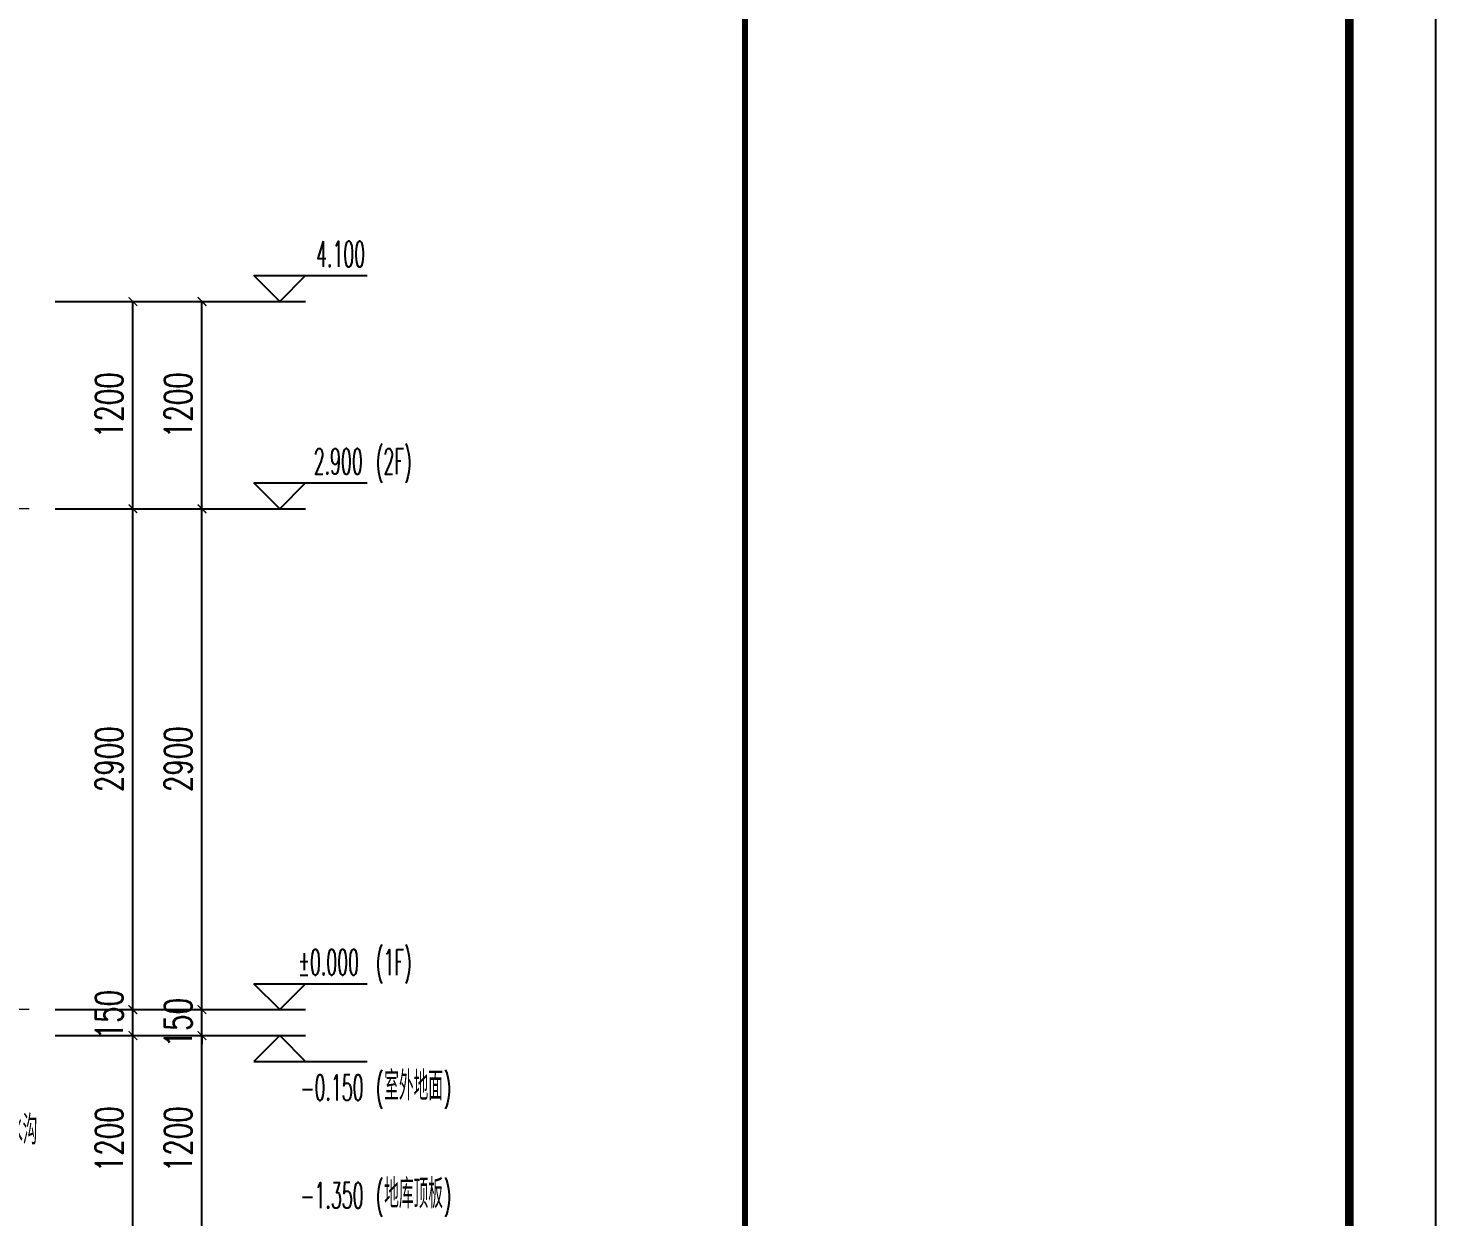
# Model space of a CAD drawing. Extents: x -812054 to 22247, y -644080 to 1003627.
# Drawn here: x -125775 to -117626, y -149202 to -142320 of the extents above; entities that cross this region are included whole.
import ezdxf

# ---------------------------------------------------------------- set-up
doc = ezdxf.new("R2010")
doc.units = 0
doc.header["$LTSCALE"] = 1000
doc.linetypes.add('DOTE', pattern=[2.42, 2, -0.2, 0.02, -0.2])
doc.layers.get('0').update_dxf_attribs({"linetype": 'CONTINUOUS'})
doc.layers.get('DEFPOINTS').update_dxf_attribs({"linetype": 'CONTINUOUS'})
for name, color, linetype in [('-TK', 7, 'CONTINUOUS'), ('DIM_ELEV', 3, 'CONTINUOUS'), ('PUB_DIM', 3, 'CONTINUOUS'), ('PUB_TEXT', 2, 'CONTINUOUS')]:
    doc.layers.add(name, color=color, linetype=linetype)
doc.layers.add('DOTE', color=19, linetype='DOTE', lineweight=9)
doc.layers.add('图框', color=9, linetype='CONTINUOUS', lineweight=18)
doc.styles.add('_TCH_DIM', font='SIMPLEX.shx', dxfattribs={"width": 0.7, "bigfont": 'GBCBIG.shx'})
doc.styles.add('_TCH_DIM_T3', font='SIMPLEX', dxfattribs={"width": 0.705882, "bigfont": 'GBCBIG'})
doc.dimstyles.new('_TCH_ARCH&&50', dxfattribs={"dimtxt": 157.5, "dimasz": 50, "dimexe": 125, "dimexo": 150, "dimgap": 58.75, "dimtad": 1, "dimdec": 0, "dimzin": 0, "dimdsep": 46, "dimtxsty": '_TCH_DIM_T3', "dimblk": 'ARCHTICK', "dimcen": 0.09, "dimclrt": 7, "dimazin": 0, "dimtfac": 1, "dimtdec": 0, "dimtix": 1, "dimtmove": 2, "dimatfit": 3, "dimldrblk": 'ARCHTICK', "dimfxl": 1, "dimtolj": 1, "dimtzin": 0, "dimarcsym": 0})

# ---------------------------------------------------------------- blocks, each defined once
blk = doc.blocks.new('_ArchTick')
at = {"color": 0, "linetype": 'ByBlock', "const_width": 0.15}
blk.add_lwpolyline([(-0.5, -0.5), (0.5, 0.5)], dxfattribs=at)
blk = doc.blocks.new('*D1086')
at = {"layer": 'DEFPOINTS', "color": 0, "transparency": 16777216}
for p in [(-125768.9, -148153.2), (-125168.9, -148153.2), (-125768.9, -149352.7)]:
    blk.add_point(p, dxfattribs=at)
at = {"layer": 'PUB_DIM', "color": 0, "lineweight": -2, "transparency": 16777216}
for p, q in [((-125618.9, -148153.2), (-125043.9, -148153.2)), ((-125168.9, -149352.7), (-125168.9, -148153.2)), ((-125618.9, -149352.7), (-125043.9, -149352.7))]:
    blk.add_line(p, q, dxfattribs=at)
at = {"layer": 'PUB_DIM', "color": 0, "lineweight": -2, "transparency": 16777216, "xscale": 50, "yscale": 50, "zscale": 50}
for p, rotation in [((-125168.9, -148153.2), 90), ((-125168.9, -149352.7), 270)]:
    blk.add_blockref('_ArchTick', p, dxfattribs=dict(at, rotation=rotation))
at = {"layer": 'PUB_DIM', "color": 7, "transparency": 16777216, "insert": (-125306.4, -148753), "char_height": 157.5, "attachment_point": 5, "rotation": 90, "style": '_TCH_DIM_T3'}
blk.add_mtext('\\A1;1200', dxfattribs=at)
blk = doc.blocks.new('*D1087')
at = {"layer": 'DEFPOINTS', "color": 0, "transparency": 16777216}
for p in [(-125768.9, -148002.7), (-125168.9, -148002.7), (-125768.9, -148153.2)]:
    blk.add_point(p, dxfattribs=at)
at = {"layer": 'PUB_DIM', "color": 0, "lineweight": -2, "transparency": 16777216}
for p, q in [((-125618.9, -148002.7), (-125043.9, -148002.7)), ((-125168.9, -148153.2), (-125168.9, -148002.7)), ((-125618.9, -148153.2), (-125043.9, -148153.2))]:
    blk.add_line(p, q, dxfattribs=at)
at = {"layer": 'PUB_DIM', "color": 0, "lineweight": -2, "transparency": 16777216, "xscale": 50, "yscale": 50, "zscale": 50}
for p, rotation in [((-125168.9, -148002.7), 90), ((-125168.9, -148153.2), 270)]:
    blk.add_blockref('_ArchTick', p, dxfattribs=dict(at, rotation=rotation))
at = {"layer": 'PUB_DIM', "color": 7, "transparency": 16777216, "insert": (-125306.4, -148031.5), "char_height": 157.5, "attachment_point": 5, "rotation": 90, "style": '_TCH_DIM_T3'}
blk.add_mtext('\\A1;150', dxfattribs=at)
blk = doc.blocks.new('*D1088')
at = {"layer": 'DEFPOINTS', "color": 0, "transparency": 16777216}
for p in [(-125768.9, -145102.7), (-125168.9, -145102.7), (-125768.9, -148002.7)]:
    blk.add_point(p, dxfattribs=at)
at = {"layer": 'PUB_DIM', "color": 0, "lineweight": -2, "transparency": 16777216}
for p, q in [((-125618.9, -145102.7), (-125043.9, -145102.7)), ((-125168.9, -148002.7), (-125168.9, -145102.7)), ((-125618.9, -148002.7), (-125043.9, -148002.7))]:
    blk.add_line(p, q, dxfattribs=at)
at = {"layer": 'PUB_DIM', "color": 0, "lineweight": -2, "transparency": 16777216, "xscale": 50, "yscale": 50, "zscale": 50}
for p, rotation in [((-125168.9, -145102.7), 90), ((-125168.9, -148002.7), 270)]:
    blk.add_blockref('_ArchTick', p, dxfattribs=dict(at, rotation=rotation))
at = {"layer": 'PUB_DIM', "color": 7, "transparency": 16777216, "insert": (-125306.4, -146552.7), "char_height": 157.5, "attachment_point": 5, "rotation": 90, "style": '_TCH_DIM_T3'}
blk.add_mtext('\\A1;2900', dxfattribs=at)
blk = doc.blocks.new('*D1089')
at = {"layer": 'DEFPOINTS', "color": 0, "transparency": 16777216}
for p in [(-125768.9, -143902.7), (-125168.9, -143902.7), (-125768.9, -145102.7)]:
    blk.add_point(p, dxfattribs=at)
at = {"layer": 'PUB_DIM', "color": 0, "lineweight": -2, "transparency": 16777216}
for p, q in [((-125618.9, -143902.7), (-125043.9, -143902.7)), ((-125168.9, -145102.7), (-125168.9, -143902.7)), ((-125618.9, -145102.7), (-125043.9, -145102.7))]:
    blk.add_line(p, q, dxfattribs=at)
at = {"layer": 'PUB_DIM', "color": 0, "lineweight": -2, "transparency": 16777216, "xscale": 50, "yscale": 50, "zscale": 50}
for p, rotation in [((-125168.9, -143902.7), 90), ((-125168.9, -145102.7), 270)]:
    blk.add_blockref('_ArchTick', p, dxfattribs=dict(at, rotation=rotation))
at = {"layer": 'PUB_DIM', "color": 7, "transparency": 16777216, "insert": (-125306.4, -144502.7), "char_height": 157.5, "attachment_point": 5, "rotation": 90, "style": '_TCH_DIM_T3'}
blk.add_mtext('\\A1;1200', dxfattribs=at)
blk = doc.blocks.new('*D1091')
at = {"layer": 'DEFPOINTS', "color": 0, "transparency": 16777216}
for p in [(-125768.9, -148153.2), (-124768.9, -148153.2), (-125768.9, -149352.7)]:
    blk.add_point(p, dxfattribs=at)
at = {"layer": 'PUB_DIM', "color": 0, "lineweight": -2, "transparency": 16777216}
for p, q in [((-125618.9, -148153.2), (-124643.9, -148153.2)), ((-124768.9, -149352.7), (-124768.9, -148153.2)), ((-125618.9, -149352.7), (-124643.9, -149352.7))]:
    blk.add_line(p, q, dxfattribs=at)
at = {"layer": 'PUB_DIM', "color": 0, "lineweight": -2, "transparency": 16777216, "xscale": 50, "yscale": 50, "zscale": 50}
for p, rotation in [((-124768.9, -148153.2), 90), ((-124768.9, -149352.7), 270)]:
    blk.add_blockref('_ArchTick', p, dxfattribs=dict(at, rotation=rotation))
at = {"layer": 'PUB_DIM', "color": 7, "transparency": 16777216, "insert": (-124906.4, -148753), "char_height": 157.5, "attachment_point": 5, "rotation": 90, "style": '_TCH_DIM_T3'}
blk.add_mtext('\\A1;1200', dxfattribs=at)
blk = doc.blocks.new('*D1092')
at = {"layer": 'DEFPOINTS', "color": 0, "transparency": 16777216}
for p in [(-125768.9, -148002.7), (-124768.9, -148002.7), (-125768.9, -148153.2)]:
    blk.add_point(p, dxfattribs=at)
at = {"layer": 'PUB_DIM', "color": 0, "lineweight": -2, "transparency": 16777216}
for p, q in [((-124768.9, -148002.7), (-124768.9, -147952.7)), ((-125618.9, -148002.7), (-124643.9, -148002.7)), ((-124768.9, -148153.2), (-124768.9, -148002.7)), ((-125618.9, -148153.2), (-124643.9, -148153.2)), ((-124768.9, -148153.2), (-124768.9, -148203.2))]:
    blk.add_line(p, q, dxfattribs=at)
at = {"layer": 'PUB_DIM', "color": 0, "lineweight": -2, "transparency": 16777216, "xscale": 50, "yscale": 50, "zscale": 50}
for p, rotation in [((-124768.9, -148002.7), 270), ((-124768.9, -148153.2), 90)]:
    blk.add_blockref('_ArchTick', p, dxfattribs=dict(at, rotation=rotation))
at = {"layer": 'PUB_DIM', "color": 7, "transparency": 16777216, "insert": (-124906.4, -148078), "char_height": 157.5, "attachment_point": 5, "rotation": 90, "style": '_TCH_DIM_T3'}
blk.add_mtext('\\A1;150', dxfattribs=at)
blk = doc.blocks.new('*D1093')
at = {"layer": 'DEFPOINTS', "color": 0, "transparency": 16777216}
for p in [(-125768.9, -145102.7), (-124768.9, -145102.7), (-125768.9, -148002.7)]:
    blk.add_point(p, dxfattribs=at)
at = {"layer": 'PUB_DIM', "color": 0, "lineweight": -2, "transparency": 16777216}
for p, q in [((-125618.9, -145102.7), (-124643.9, -145102.7)), ((-124768.9, -148002.7), (-124768.9, -145102.7)), ((-125618.9, -148002.7), (-124643.9, -148002.7))]:
    blk.add_line(p, q, dxfattribs=at)
at = {"layer": 'PUB_DIM', "color": 0, "lineweight": -2, "transparency": 16777216, "xscale": 50, "yscale": 50, "zscale": 50}
for p, rotation in [((-124768.9, -145102.7), 90), ((-124768.9, -148002.7), 270)]:
    blk.add_blockref('_ArchTick', p, dxfattribs=dict(at, rotation=rotation))
at = {"layer": 'PUB_DIM', "color": 7, "transparency": 16777216, "insert": (-124906.4, -146552.7), "char_height": 157.5, "attachment_point": 5, "rotation": 90, "style": '_TCH_DIM_T3'}
blk.add_mtext('\\A1;2900', dxfattribs=at)
blk = doc.blocks.new('*D1094')
at = {"layer": 'DEFPOINTS', "color": 0, "transparency": 16777216}
for p in [(-125768.9, -143902.7), (-124768.9, -143902.7), (-125768.9, -145102.7)]:
    blk.add_point(p, dxfattribs=at)
at = {"layer": 'PUB_DIM', "color": 0, "lineweight": -2, "transparency": 16777216}
for p, q in [((-125618.9, -143902.7), (-124643.9, -143902.7)), ((-124768.9, -145102.7), (-124768.9, -143902.7)), ((-125618.9, -145102.7), (-124643.9, -145102.7))]:
    blk.add_line(p, q, dxfattribs=at)
at = {"layer": 'PUB_DIM', "color": 0, "lineweight": -2, "transparency": 16777216, "xscale": 50, "yscale": 50, "zscale": 50}
for p, rotation in [((-124768.9, -143902.7), 90), ((-124768.9, -145102.7), 270)]:
    blk.add_blockref('_ArchTick', p, dxfattribs=dict(at, rotation=rotation))
at = {"layer": 'PUB_DIM', "color": 7, "transparency": 16777216, "insert": (-124906.4, -144502.7), "char_height": 157.5, "attachment_point": 5, "rotation": 90, "style": '_TCH_DIM_T3'}
blk.add_mtext('\\A1;1200', dxfattribs=at)
blk = doc.blocks.new('A1')
blk.add_lwpolyline([(0, 59400), (0, 0), (84100, 0), (84100, 59400)], close=True)
at = {"const_width": 100}
blk.add_lwpolyline([(2500, 58400), (2500, 1000), (83100, 1000), (83100, 58400)], close=True, dxfattribs=at)
at = {"layer": '图框', "const_width": 70}
blk.add_lwpolyline([(76100, 1000), (76100, 58400)], dxfattribs=at)

msp = doc.modelspace()

# ---------------------------------------------------------------- linework, layer by layer
at = {"layer": 'DIM_ELEV'}
for p, q in [((-124318.93, -143902.69), (-124468.93, -143752.69)), ((-124468.93, -143752.69), (-123812.93, -143752.69)), ((-124318.93, -143902.69), (-124168.93, -143752.69)), ((-125168.93, -143902.69), (-124168.93, -143902.69)), ((-124318.93, -145102.73), (-124468.93, -144952.73)), ((-124468.93, -144952.73), (-123812.93, -144952.73)), ((-124318.93, -145102.73), (-124168.93, -144952.73)), ((-125168.93, -145102.73), (-124168.93, -145102.73)), ((-124318.93, -148002.73), (-124468.93, -147852.73)), ((-124468.93, -147852.73), (-123812.93, -147852.73)), ((-124318.93, -148002.73), (-124168.93, -147852.73)), ((-125168.93, -148002.73), (-124168.93, -148002.73)), ((-125168.93, -148153.2), (-124168.93, -148153.2)), ((-124318.93, -148153.2), (-124468.93, -148303.2)), ((-124318.93, -148153.2), (-124168.93, -148303.2)), ((-124468.93, -148303.2), (-123812.93, -148303.2))]:
    msp.add_line(p, q, dxfattribs=at)
at = {"layer": 'DOTE', "linetype": 'DOTE'}
for p, q in [((-125768.93, -145102.73), (-141495.72, -145102.73)), ((-125768.93, -148002.73), (-141495.72, -148002.73))]:
    msp.add_line(p, q, dxfattribs=at)

# ---------------------------------------------------------------- block references
at = {"layer": '-TK', "xscale": 0.5, "yscale": 0.5, "zscale": 0.5}
msp.add_blockref('A1', (-159676.1, -156470.18), dxfattribs=at)

# ---------------------------------------------------------------- texts
at = {"layer": 'PUB_TEXT', "style": '_TCH_DIM'}
for s, height, width, p in [('4.100', 148.75, 0.494118, (-124107.93, -143702.64)), ('(2F)', 148.75, 0.494118, (-123762.93, -144902.68)), ('2.900', 148.75, 0.494118, (-124121.93, -144902.68)), ('%%P0.000', 148.75, 0.494118, (-124212.93, -147802.68)), ('(1F)', 148.75, 0.494118, (-123762.93, -147802.68)), ('-0.150', 148.75, 0.494118, (-124198.93, -148528.25)), ('(', 148.75, 0.494118, (-123762.93, -148528.25)), ('室外地面', 168.794, 0.7, (-123713.93, -148528.25)), (')', 148.75, 0.494118, (-123369.89, -148528.25)), ('（深）截水沟', 168.794, 0.7, (-126231.88, -148783.33)), ('-1.350', 148.75, 0.494118, (-124198.93, -149152.68)), ('(', 148.75, 0.494118, (-123762.93, -149152.68)), ('地库顶板', 168.794, 0.7, (-123713.93, -149152.68)), (')', 148.75, 0.494118, (-123369.89, -149152.68))]:
    msp.add_text(s, height=height, dxfattribs=dict(at, width=width)).set_placement(p)

# ---------------------------------------------------------------- dimensions: what is measured, and where the dimension line sits
at = {"layer": 'PUB_DIM'}
for p1, p2, distance, picture, middle in [((-125768.93, -145102.73), (-125768.93, -143902.69), -600, '*D1089', (-125306.43, -144502.71)), ((-125768.93, -145102.73), (-125768.93, -143902.69), -1000, '*D1094', (-124906.43, -144502.71)), ((-125768.93, -148002.73), (-125768.93, -145102.73), -600, '*D1088', (-125306.43, -146552.73)), ((-125768.93, -148002.73), (-125768.93, -145102.73), -1000, '*D1093', (-124906.43, -146552.73)), ((-125768.93, -148153.2), (-125768.93, -148002.73), -1000, '*D1092', (-124906.43, -148077.96)), ((-125768.93, -149352.73), (-125768.93, -148153.2), -600, '*D1086', (-125306.43, -148752.96)), ((-125768.93, -149352.73), (-125768.93, -148153.2), -1000, '*D1091', (-124906.43, -148752.96))]:
    dim = msp.add_aligned_dim(p1=p1, p2=p2, distance=distance, dimstyle='_TCH_ARCH&&50', dxfattribs=at)
    dim.commit()
    dim.dimension.update_dxf_attribs({"geometry": picture, "text_midpoint": middle})
dim = msp.add_linear_dim(base=(-125168.93, -148002.73), p1=(-125768.93, -148153.2), p2=(-125768.93, -148002.73), angle=90, dimstyle='_TCH_ARCH&&50', dxfattribs=at)
dim.commit()
dim.dimension.update_dxf_attribs({"geometry": '*D1087', "text_midpoint": (-125306.43, -148031.53), "dimtype": 161})

doc.saveas('drawing.dxf')
